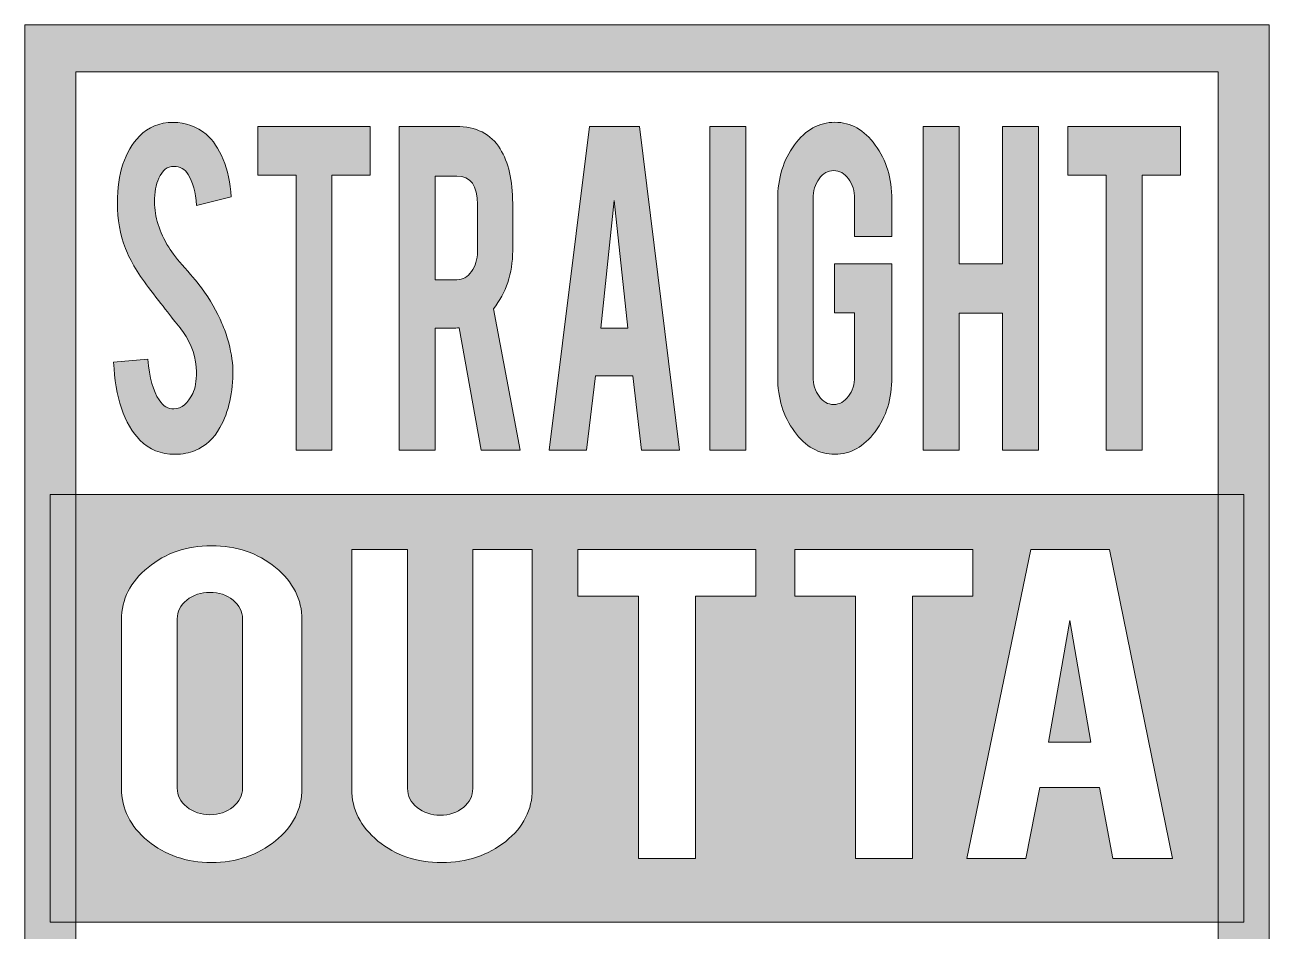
# Model space of a CAD drawing. Header units: inches. Extents: x 1 to 14, y -16.8 to -1.2.
# Drawn here: x 1.64 to 13.36, y -9.77 to -1.23 of the extents above; entities that cross this region are included whole.
import ezdxf

# ---------------------------------------------------------------- set-up
doc = ezdxf.new("R2010")
doc.units = ezdxf.units.IN
doc.header["$MEASUREMENT"] = 0
doc.layers.add('Layer 1', color=7, linetype='Continuous')

# ---------------------------------------------------------------- blocks, each defined once
blk = doc.blocks.new('block 13')
at = {"layer": 'Layer 1', "true_color": 0xe6e6e6}
h = blk.add_hatch(color=254, dxfattribs=at)
h.dxf.hatch_style = 2
edge = h.paths.add_edge_path()
edge.add_spline(control_points=[(3.597, -4.478), (3.599, -4.692), (3.559, -4.873), (3.475, -5.024), (3.419, -5.127), (3.341, -5.199), (3.241, -5.24), (3.187, -5.263), (3.124, -5.275), (3.052, -5.275), (2.918, -5.275), (2.808, -5.23), (2.721, -5.141), (2.648, -5.068), (2.59, -4.968), (2.547, -4.842), (2.505, -4.717), (2.48, -4.572), (2.473, -4.408), (2.473, -4.408), (2.796, -4.378), (2.796, -4.378), (2.811, -4.555), (2.846, -4.684), (2.901, -4.763), (2.941, -4.823), (2.988, -4.852), (3.041, -4.848), (3.115, -4.845), (3.174, -4.796), (3.219, -4.701), (3.242, -4.653), (3.253, -4.586), (3.253, -4.499), (3.253, -4.37), (3.211, -4.244), (3.126, -4.119), (3.058, -4.033), (2.957, -3.904), (2.823, -3.732), (2.71, -3.585), (2.631, -3.453), (2.585, -3.336), (2.534, -3.204), (2.509, -3.061), (2.509, -2.907), (2.509, -2.629), (2.578, -2.419), (2.716, -2.276), (2.8, -2.19), (2.906, -2.147), (3.032, -2.147), (3.153, -2.147), (3.257, -2.184), (3.344, -2.258), (3.41, -2.315), (3.464, -2.394), (3.505, -2.496), (3.547, -2.598), (3.572, -2.716), (3.581, -2.849), (3.581, -2.849), (3.255, -2.929), (3.255, -2.929), (3.245, -2.804), (3.219, -2.707), (3.175, -2.638), (3.144, -2.586), (3.099, -2.561), (3.041, -2.561), (2.979, -2.561), (2.931, -2.598), (2.899, -2.673), (2.872, -2.733), (2.859, -2.808), (2.859, -2.897), (2.859, -3.037), (2.903, -3.179), (2.992, -3.324), (3.026, -3.378), (3.077, -3.443), (3.143, -3.518), (3.222, -3.607), (3.275, -3.67), (3.3, -3.705), (3.384, -3.819), (3.448, -3.931), (3.494, -4.042), (3.516, -4.093), (3.533, -4.141), (3.546, -4.186), (3.578, -4.294), (3.595, -4.391), (3.597, -4.478)], knot_values=[0, 0, 0, 0, 1, 1, 1, 2, 2, 2, 3, 3, 3, 4, 4, 4, 5, 5, 5, 6, 6, 6, 7, 7, 7, 8, 8, 8, 9, 9, 9, 10, 10, 10, 11, 11, 11, 12, 12, 12, 13, 13, 13, 14, 14, 14, 15, 15, 15, 16, 16, 16, 17, 17, 17, 18, 18, 18, 19, 19, 19, 20, 20, 20, 21, 21, 21, 22, 22, 22, 23, 23, 23, 24, 24, 24, 25, 25, 25, 26, 26, 26, 27, 27, 27, 28, 28, 28, 29, 29, 29, 30, 30, 30, 31, 31, 31, 31], degree=3, periodic=1)
h = blk.add_hatch(color=254, dxfattribs=at)
h.dxf.hatch_style = 2
h.paths.add_polyline_path([(4.192, -2.644), (3.831, -2.644), (3.831, -2.184), (4.891, -2.184), (4.891, -2.644), (4.531, -2.644), (4.531, -5.237), (4.192, -5.237)])
h = blk.add_hatch(color=254, dxfattribs=at)
h.dxf.hatch_style = 2
edge = h.paths.add_edge_path()
edge.add_spline(control_points=[(5.7, -2.184), (5.889, -2.184), (6.028, -2.255), (6.116, -2.397), (6.194, -2.521), (6.234, -2.692), (6.234, -2.912), (6.234, -2.912), (6.234, -3.356), (6.234, -3.356), (6.234, -3.572), (6.173, -3.754), (6.052, -3.903), (6.052, -3.903), (6.304, -5.237), (6.304, -5.237), (6.304, -5.237), (5.937, -5.237), (5.937, -5.237), (5.937, -5.237), (5.73, -4.084), (5.73, -4.084), (5.72, -4.085), (5.71, -4.085), (5.699, -4.085), (5.699, -4.085), (5.504, -4.085), (5.504, -4.085), (5.504, -4.085), (5.504, -5.237), (5.504, -5.237), (5.504, -5.237), (5.164, -5.237), (5.164, -5.237), (5.164, -5.237), (5.164, -2.184), (5.164, -2.184), (5.164, -2.184), (5.7, -2.184), (5.7, -2.184)], knot_values=[0, 0, 0, 0, 1, 1, 1, 2, 2, 2, 3, 3, 3, 4, 4, 4, 5, 5, 5, 6, 6, 6, 7, 7, 7, 8, 8, 8, 9, 9, 9, 10, 10, 10, 11, 11, 11, 12, 12, 12, 13, 13, 13, 13], degree=3, periodic=1)
edge = h.paths.add_edge_path()
edge.add_spline(control_points=[(5.902, -2.92), (5.902, -2.743), (5.838, -2.654), (5.709, -2.654), (5.709, -2.654), (5.504, -2.654), (5.504, -2.654), (5.504, -2.654), (5.504, -3.63), (5.504, -3.63), (5.504, -3.63), (5.709, -3.63), (5.709, -3.63), (5.763, -3.63), (5.809, -3.604), (5.846, -3.552), (5.884, -3.5), (5.902, -3.438), (5.902, -3.366), (5.902, -3.366), (5.902, -2.92), (5.902, -2.92)], knot_values=[0, 0, 0, 0, 1, 1, 1, 2, 2, 2, 3, 3, 3, 4, 4, 4, 5, 5, 5, 6, 6, 6, 7, 7, 7, 7], degree=3, periodic=1)
h = blk.add_hatch(color=254, dxfattribs=at)
h.dxf.hatch_style = 2
h.paths.add_polyline_path([(7.014, -4.535), (6.931, -5.237), (6.577, -5.237), (6.959, -2.184), (7.428, -2.184), (7.805, -5.237), (7.449, -5.237), (7.368, -4.535)])
h.paths.add_polyline_path([(7.192, -2.884), (7.066, -4.087), (7.318, -4.087)])
h = blk.add_hatch(color=254, dxfattribs=at)
h.dxf.hatch_style = 2
h.paths.add_polyline_path([(8.431, -5.237), (8.091, -5.237), (8.091, -2.184), (8.431, -2.184)])
h = blk.add_hatch(color=254, dxfattribs=at)
h.dxf.hatch_style = 2
edge = h.paths.add_edge_path()
edge.add_spline(control_points=[(9.271, -5.275), (9.121, -5.275), (8.993, -5.204), (8.889, -5.061), (8.784, -4.918), (8.732, -4.747), (8.732, -4.547), (8.732, -4.547), (8.732, -2.875), (8.732, -2.875), (8.732, -2.673), (8.785, -2.501), (8.89, -2.359), (8.995, -2.217), (9.122, -2.146), (9.271, -2.146), (9.421, -2.146), (9.548, -2.217), (9.652, -2.36), (9.756, -2.503), (9.808, -2.674), (9.808, -2.875), (9.808, -2.875), (9.808, -3.223), (9.808, -3.223), (9.808, -3.223), (9.456, -3.223), (9.456, -3.223), (9.456, -3.223), (9.456, -2.867), (9.456, -2.867), (9.456, -2.793), (9.437, -2.731), (9.399, -2.679), (9.36, -2.627), (9.314, -2.601), (9.26, -2.601), (9.206, -2.601), (9.16, -2.627), (9.122, -2.679), (9.084, -2.731), (9.066, -2.793), (9.066, -2.867), (9.066, -2.867), (9.066, -4.542), (9.066, -4.542), (9.066, -4.616), (9.084, -4.678), (9.122, -4.729), (9.16, -4.781), (9.206, -4.806), (9.26, -4.806), (9.314, -4.806), (9.36, -4.781), (9.399, -4.729), (9.437, -4.678), (9.456, -4.616), (9.456, -4.542), (9.456, -4.542), (9.456, -3.941), (9.456, -3.941), (9.456, -3.941), (9.267, -3.941), (9.267, -3.941), (9.267, -3.941), (9.267, -3.481), (9.267, -3.481), (9.267, -3.481), (9.808, -3.481), (9.808, -3.481), (9.808, -3.481), (9.808, -4.547), (9.808, -4.547), (9.808, -4.75), (9.756, -4.922), (9.65, -5.063), (9.545, -5.204), (9.418, -5.275), (9.271, -5.275)], knot_values=[0, 0, 0, 0, 1, 1, 1, 2, 2, 2, 3, 3, 3, 4, 4, 4, 5, 5, 5, 6, 6, 6, 7, 7, 7, 8, 8, 8, 9, 9, 9, 10, 10, 10, 11, 11, 11, 12, 12, 12, 13, 13, 13, 14, 14, 14, 15, 15, 15, 16, 16, 16, 17, 17, 17, 18, 18, 18, 19, 19, 19, 20, 20, 20, 21, 21, 21, 22, 22, 22, 23, 23, 23, 24, 24, 24, 25, 25, 25, 26, 26, 26, 26], degree=3, periodic=1)
h = blk.add_hatch(color=254, dxfattribs=at)
h.dxf.hatch_style = 2
h.paths.add_polyline_path([(10.443, -3.945), (10.443, -5.237), (10.103, -5.237), (10.103, -2.184), (10.443, -2.184), (10.443, -3.481), (10.851, -3.481), (10.851, -2.184), (11.19, -2.184), (11.19, -5.237), (10.851, -5.237), (10.851, -3.945)])
h = blk.add_hatch(color=254, dxfattribs=at)
h.dxf.hatch_style = 2
h.paths.add_polyline_path([(11.827, -2.644), (11.466, -2.644), (11.466, -2.184), (12.527, -2.184), (12.527, -2.644), (12.167, -2.644), (12.167, -5.237), (11.827, -5.237)])
at = {"layer": 'Layer 1', "lineweight": 0}
for points in [[(4.192, -2.644), (3.831, -2.644), (3.831, -2.184), (4.891, -2.184), (4.891, -2.644), (4.531, -2.644), (4.531, -5.237), (4.192, -5.237), (4.192, -2.644)], [(7.014, -4.535), (6.931, -5.237), (6.577, -5.237), (6.959, -2.184), (7.428, -2.184), (7.805, -5.237), (7.449, -5.237), (7.368, -4.535), (7.014, -4.535)], [(8.431, -5.237), (8.091, -5.237), (8.091, -2.184), (8.431, -2.184), (8.431, -5.237)], [(10.443, -3.945), (10.443, -5.237), (10.103, -5.237), (10.103, -2.184), (10.443, -2.184), (10.443, -3.481), (10.851, -3.481), (10.851, -2.184), (11.19, -2.184), (11.19, -5.237), (10.851, -5.237), (10.851, -3.945), (10.443, -3.945)], [(11.827, -2.644), (11.466, -2.644), (11.466, -2.184), (12.527, -2.184), (12.527, -2.644), (12.167, -2.644), (12.167, -5.237), (11.827, -5.237), (11.827, -2.644)], [(7.192, -2.884), (7.066, -4.087), (7.318, -4.087), (7.192, -2.884)]]:
    blk.add_lwpolyline(points, dxfattribs=at)
for points, knots in [([(3.597, -4.478), (3.599, -4.692), (3.559, -4.873), (3.475, -5.024), (3.419, -5.127), (3.341, -5.199), (3.241, -5.24), (3.187, -5.263), (3.124, -5.275), (3.052, -5.275), (2.918, -5.275), (2.808, -5.23), (2.721, -5.141), (2.648, -5.068), (2.59, -4.968), (2.547, -4.842), (2.505, -4.717), (2.48, -4.572), (2.473, -4.408), (2.473, -4.408), (2.796, -4.378), (2.796, -4.378), (2.811, -4.555), (2.846, -4.684), (2.901, -4.763), (2.941, -4.823), (2.988, -4.852), (3.041, -4.848), (3.115, -4.845), (3.174, -4.796), (3.219, -4.701), (3.242, -4.653), (3.253, -4.586), (3.253, -4.499), (3.253, -4.37), (3.211, -4.244), (3.126, -4.119), (3.058, -4.033), (2.957, -3.904), (2.823, -3.732), (2.71, -3.585), (2.631, -3.453), (2.585, -3.336), (2.534, -3.204), (2.509, -3.061), (2.509, -2.907), (2.509, -2.629), (2.578, -2.419), (2.716, -2.276), (2.8, -2.19), (2.906, -2.147), (3.032, -2.147), (3.153, -2.147), (3.257, -2.184), (3.344, -2.258), (3.41, -2.315), (3.464, -2.394), (3.505, -2.496), (3.547, -2.598), (3.572, -2.716), (3.581, -2.849), (3.581, -2.849), (3.255, -2.929), (3.255, -2.929), (3.245, -2.804), (3.219, -2.707), (3.175, -2.638), (3.144, -2.586), (3.099, -2.561), (3.041, -2.561), (2.979, -2.561), (2.931, -2.598), (2.899, -2.673), (2.872, -2.733), (2.859, -2.808), (2.859, -2.897), (2.859, -3.037), (2.903, -3.179), (2.992, -3.324), (3.026, -3.378), (3.077, -3.443), (3.143, -3.518), (3.222, -3.607), (3.275, -3.67), (3.3, -3.705), (3.384, -3.819), (3.448, -3.931), (3.494, -4.042), (3.516, -4.093), (3.533, -4.141), (3.546, -4.186), (3.578, -4.294), (3.595, -4.391), (3.597, -4.478)], [0, 0, 0, 0, 1, 1, 1, 2, 2, 2, 3, 3, 3, 4, 4, 4, 5, 5, 5, 6, 6, 6, 7, 7, 7, 8, 8, 8, 9, 9, 9, 10, 10, 10, 11, 11, 11, 12, 12, 12, 13, 13, 13, 14, 14, 14, 15, 15, 15, 16, 16, 16, 17, 17, 17, 18, 18, 18, 19, 19, 19, 20, 20, 20, 21, 21, 21, 22, 22, 22, 23, 23, 23, 24, 24, 24, 25, 25, 25, 26, 26, 26, 27, 27, 27, 28, 28, 28, 29, 29, 29, 30, 30, 30, 31, 31, 31, 31]), ([(5.7, -2.184), (5.889, -2.184), (6.028, -2.255), (6.116, -2.397), (6.194, -2.521), (6.234, -2.692), (6.234, -2.912), (6.234, -2.912), (6.234, -3.356), (6.234, -3.356), (6.234, -3.572), (6.173, -3.754), (6.052, -3.903), (6.052, -3.903), (6.304, -5.237), (6.304, -5.237), (6.304, -5.237), (5.937, -5.237), (5.937, -5.237), (5.937, -5.237), (5.73, -4.084), (5.73, -4.084), (5.72, -4.085), (5.71, -4.085), (5.699, -4.085), (5.699, -4.085), (5.504, -4.085), (5.504, -4.085), (5.504, -4.085), (5.504, -5.237), (5.504, -5.237), (5.504, -5.237), (5.164, -5.237), (5.164, -5.237), (5.164, -5.237), (5.164, -2.184), (5.164, -2.184), (5.164, -2.184), (5.7, -2.184), (5.7, -2.184)], [0, 0, 0, 0, 1, 1, 1, 2, 2, 2, 3, 3, 3, 4, 4, 4, 5, 5, 5, 6, 6, 6, 7, 7, 7, 8, 8, 8, 9, 9, 9, 10, 10, 10, 11, 11, 11, 12, 12, 12, 13, 13, 13, 13]), ([(9.271, -5.275), (9.121, -5.275), (8.993, -5.204), (8.889, -5.061), (8.784, -4.918), (8.732, -4.747), (8.732, -4.547), (8.732, -4.547), (8.732, -2.875), (8.732, -2.875), (8.732, -2.673), (8.785, -2.501), (8.89, -2.359), (8.995, -2.217), (9.122, -2.146), (9.271, -2.146), (9.421, -2.146), (9.548, -2.217), (9.652, -2.36), (9.756, -2.503), (9.808, -2.674), (9.808, -2.875), (9.808, -2.875), (9.808, -3.223), (9.808, -3.223), (9.808, -3.223), (9.456, -3.223), (9.456, -3.223), (9.456, -3.223), (9.456, -2.867), (9.456, -2.867), (9.456, -2.793), (9.437, -2.731), (9.399, -2.679), (9.36, -2.627), (9.314, -2.601), (9.26, -2.601), (9.206, -2.601), (9.16, -2.627), (9.122, -2.679), (9.084, -2.731), (9.066, -2.793), (9.066, -2.867), (9.066, -2.867), (9.066, -4.542), (9.066, -4.542), (9.066, -4.616), (9.084, -4.678), (9.122, -4.729), (9.16, -4.781), (9.206, -4.806), (9.26, -4.806), (9.314, -4.806), (9.36, -4.781), (9.399, -4.729), (9.437, -4.678), (9.456, -4.616), (9.456, -4.542), (9.456, -4.542), (9.456, -3.941), (9.456, -3.941), (9.456, -3.941), (9.267, -3.941), (9.267, -3.941), (9.267, -3.941), (9.267, -3.481), (9.267, -3.481), (9.267, -3.481), (9.808, -3.481), (9.808, -3.481), (9.808, -3.481), (9.808, -4.547), (9.808, -4.547), (9.808, -4.75), (9.756, -4.922), (9.65, -5.063), (9.545, -5.204), (9.418, -5.275), (9.271, -5.275)], [0, 0, 0, 0, 1, 1, 1, 2, 2, 2, 3, 3, 3, 4, 4, 4, 5, 5, 5, 6, 6, 6, 7, 7, 7, 8, 8, 8, 9, 9, 9, 10, 10, 10, 11, 11, 11, 12, 12, 12, 13, 13, 13, 14, 14, 14, 15, 15, 15, 16, 16, 16, 17, 17, 17, 18, 18, 18, 19, 19, 19, 20, 20, 20, 21, 21, 21, 22, 22, 22, 23, 23, 23, 24, 24, 24, 25, 25, 25, 26, 26, 26, 26]), ([(5.902, -2.92), (5.902, -2.743), (5.838, -2.654), (5.709, -2.654), (5.709, -2.654), (5.504, -2.654), (5.504, -2.654), (5.504, -2.654), (5.504, -3.63), (5.504, -3.63), (5.504, -3.63), (5.709, -3.63), (5.709, -3.63), (5.763, -3.63), (5.809, -3.604), (5.846, -3.552), (5.884, -3.5), (5.902, -3.438), (5.902, -3.366), (5.902, -3.366), (5.902, -2.92), (5.902, -2.92)], [0, 0, 0, 0, 1, 1, 1, 2, 2, 2, 3, 3, 3, 4, 4, 4, 5, 5, 5, 6, 6, 6, 7, 7, 7, 7])]:
    blk.add_open_spline(points, degree=3, knots=knots, dxfattribs=at)
blk = doc.blocks.new('block 15')
at = {"layer": 'Layer 1', "true_color": 0xff0000}
h = blk.add_hatch(color=1, dxfattribs=at)
h.dxf.hatch_style = 2
h.paths.add_polyline_path([(13.363, -14.11), (1.637, -14.11), (1.637, -1.228), (13.363, -1.228)])
h.paths.add_polyline_path([(2.116, -13.668), (12.884, -13.668), (12.884, -1.669), (2.116, -1.669)])
at = {"layer": 'Layer 1', "lineweight": 0}
for points in [[(13.363, -14.11), (1.637, -14.11), (1.637, -1.228), (13.363, -1.228), (13.363, -14.11)], [(2.116, -13.668), (12.884, -13.668), (12.884, -1.669), (2.116, -1.669), (2.116, -13.668)]]:
    blk.add_lwpolyline(points, dxfattribs=at)
blk = doc.blocks.new('block 17')
at = {"layer": 'Layer 1', "lineweight": 0}
for points in [[(1.876, -5.653), (1.876, -9.685), (13.124, -9.685), (13.124, -5.653), (1.876, -5.653)], [(8.525, -6.612), (7.956, -6.612), (7.956, -9.086), (7.419, -9.086), (7.419, -6.612), (6.848, -6.612), (6.848, -6.173), (8.525, -6.173), (8.525, -6.612)], [(10.002, -9.086), (9.464, -9.086), (9.464, -6.612), (8.894, -6.612), (8.894, -6.173), (10.57, -6.173), (10.57, -6.612), (10.002, -6.612), (10.002, -9.086)], [(11.891, -9.086), (11.764, -8.417), (11.203, -8.417), (11.072, -9.086), (10.513, -9.086), (11.117, -6.173), (11.858, -6.173), (12.453, -9.086), (11.891, -9.086)]]:
    blk.add_lwpolyline(points, dxfattribs=at)
for points, knots in [([(4.248, -8.425), (4.248, -8.619), (4.165, -8.784), (3.998, -8.92), (3.831, -9.055), (3.63, -9.123), (3.394, -9.123), (3.159, -9.123), (2.958, -9.055), (2.794, -8.919), (2.629, -8.782), (2.547, -8.618), (2.547, -8.425), (2.547, -8.425), (2.547, -6.836), (2.547, -6.836), (2.547, -6.642), (2.63, -6.477), (2.797, -6.342), (2.963, -6.206), (3.163, -6.138), (3.394, -6.138), (3.632, -6.138), (3.833, -6.206), (3.999, -6.342), (4.165, -6.479), (4.248, -6.643), (4.248, -6.836), (4.248, -6.836), (4.248, -8.425), (4.248, -8.425)], [0, 0, 0, 0, 1, 1, 1, 2, 2, 2, 3, 3, 3, 4, 4, 4, 5, 5, 5, 6, 6, 6, 7, 7, 7, 8, 8, 8, 9, 9, 9, 10, 10, 10, 10]), ([(6.419, -8.432), (6.419, -8.626), (6.335, -8.79), (6.169, -8.924), (6.002, -9.057), (5.801, -9.123), (5.565, -9.123), (5.329, -9.123), (5.129, -9.056), (4.964, -8.921), (4.799, -8.786), (4.717, -8.623), (4.717, -8.432), (4.717, -8.432), (4.717, -6.173), (4.717, -6.173), (4.717, -6.173), (5.243, -6.173), (5.243, -6.173), (5.243, -6.173), (5.243, -8.427), (5.243, -8.427), (5.243, -8.496), (5.273, -8.555), (5.333, -8.604), (5.394, -8.653), (5.467, -8.678), (5.551, -8.678), (5.637, -8.678), (5.71, -8.653), (5.769, -8.604), (5.828, -8.555), (5.858, -8.496), (5.858, -8.427), (5.858, -8.427), (5.858, -6.173), (5.858, -6.173), (5.858, -6.173), (6.419, -6.173), (6.419, -6.173), (6.419, -6.173), (6.419, -8.432), (6.419, -8.432)], [0, 0, 0, 0, 1, 1, 1, 2, 2, 2, 3, 3, 3, 4, 4, 4, 5, 5, 5, 6, 6, 6, 7, 7, 7, 8, 8, 8, 9, 9, 9, 10, 10, 10, 11, 11, 11, 12, 12, 12, 13, 13, 13, 14, 14, 14, 14])]:
    blk.add_open_spline(points, degree=3, knots=knots, dxfattribs=at)
blk = doc.blocks.new('block 16')
at = {"layer": 'Layer 1', "true_color": 0xff0000}
h = blk.add_hatch(color=1, dxfattribs=at)
h.dxf.hatch_style = 2
edge = h.paths.add_edge_path()
edge.add_spline(control_points=[(3.599, -6.65), (3.539, -6.601), (3.467, -6.577), (3.381, -6.577), (3.296, -6.577), (3.224, -6.601), (3.163, -6.65), (3.102, -6.698), (3.072, -6.758), (3.072, -6.828), (3.072, -6.828), (3.072, -8.422), (3.072, -8.422), (3.072, -8.491), (3.102, -8.55), (3.163, -8.599), (3.224, -8.648), (3.296, -8.673), (3.381, -8.673), (3.467, -8.673), (3.539, -8.648), (3.599, -8.599), (3.658, -8.55), (3.688, -8.491), (3.688, -8.422), (3.688, -8.422), (3.688, -6.828), (3.688, -6.828), (3.688, -6.758), (3.658, -6.698), (3.599, -6.65)], knot_values=[0, 0, 0, 0, 1, 1, 1, 2, 2, 2, 3, 3, 3, 4, 4, 4, 5, 5, 5, 6, 6, 6, 7, 7, 7, 8, 8, 8, 9, 9, 9, 10, 10, 10, 10], degree=3, periodic=1)
h.paths.add_polyline_path([(11.285, -7.989), (11.684, -7.989), (11.484, -6.841)])
h.paths.add_polyline_path([(1.876, -5.653), (1.876, -9.685), (13.124, -9.685), (13.124, -5.653)])
edge = h.paths.add_edge_path()
edge.add_spline(control_points=[(4.248, -8.425), (4.248, -8.619), (4.165, -8.784), (3.998, -8.92), (3.831, -9.055), (3.63, -9.123), (3.394, -9.123), (3.159, -9.123), (2.958, -9.055), (2.794, -8.919), (2.629, -8.782), (2.547, -8.618), (2.547, -8.425), (2.547, -8.425), (2.547, -6.836), (2.547, -6.836), (2.547, -6.642), (2.63, -6.477), (2.797, -6.342), (2.963, -6.206), (3.163, -6.138), (3.394, -6.138), (3.632, -6.138), (3.833, -6.206), (3.999, -6.342), (4.165, -6.479), (4.248, -6.643), (4.248, -6.836), (4.248, -6.836), (4.248, -8.425), (4.248, -8.425)], knot_values=[0, 0, 0, 0, 1, 1, 1, 2, 2, 2, 3, 3, 3, 4, 4, 4, 5, 5, 5, 6, 6, 6, 7, 7, 7, 8, 8, 8, 9, 9, 9, 10, 10, 10, 10], degree=3, periodic=1)
edge = h.paths.add_edge_path()
edge.add_spline(control_points=[(6.419, -8.432), (6.419, -8.626), (6.335, -8.79), (6.169, -8.924), (6.002, -9.057), (5.801, -9.123), (5.565, -9.123), (5.329, -9.123), (5.129, -9.056), (4.964, -8.921), (4.799, -8.786), (4.717, -8.623), (4.717, -8.432), (4.717, -8.432), (4.717, -6.173), (4.717, -6.173), (4.717, -6.173), (5.243, -6.173), (5.243, -6.173), (5.243, -6.173), (5.243, -8.427), (5.243, -8.427), (5.243, -8.496), (5.273, -8.555), (5.333, -8.604), (5.394, -8.653), (5.467, -8.678), (5.551, -8.678), (5.637, -8.678), (5.71, -8.653), (5.769, -8.604), (5.828, -8.555), (5.858, -8.496), (5.858, -8.427), (5.858, -8.427), (5.858, -6.173), (5.858, -6.173), (5.858, -6.173), (6.419, -6.173), (6.419, -6.173), (6.419, -6.173), (6.419, -8.432), (6.419, -8.432)], knot_values=[0, 0, 0, 0, 1, 1, 1, 2, 2, 2, 3, 3, 3, 4, 4, 4, 5, 5, 5, 6, 6, 6, 7, 7, 7, 8, 8, 8, 9, 9, 9, 10, 10, 10, 11, 11, 11, 12, 12, 12, 13, 13, 13, 14, 14, 14, 14], degree=3, periodic=1)
h.paths.add_polyline_path([(8.525, -6.612), (7.956, -6.612), (7.956, -9.086), (7.419, -9.086), (7.419, -6.612), (6.848, -6.612), (6.848, -6.173), (8.525, -6.173)])
h.paths.add_polyline_path([(10.002, -9.086), (9.464, -9.086), (9.464, -6.612), (8.894, -6.612), (8.894, -6.173), (10.57, -6.173), (10.57, -6.612), (10.002, -6.612)])
h.paths.add_polyline_path([(11.891, -9.086), (11.764, -8.417), (11.203, -8.417), (11.072, -9.086), (10.513, -9.086), (11.117, -6.173), (11.858, -6.173), (12.453, -9.086)])
at = {"layer": 'Layer 1', "lineweight": 0}
blk.add_lwpolyline([(11.285, -7.989), (11.684, -7.989), (11.484, -6.841), (11.285, -7.989)], dxfattribs=at)
blk.add_open_spline([(3.599, -6.65), (3.539, -6.601), (3.467, -6.577), (3.381, -6.577), (3.296, -6.577), (3.224, -6.601), (3.163, -6.65), (3.102, -6.698), (3.072, -6.758), (3.072, -6.828), (3.072, -6.828), (3.072, -8.422), (3.072, -8.422), (3.072, -8.491), (3.102, -8.55), (3.163, -8.599), (3.224, -8.648), (3.296, -8.673), (3.381, -8.673), (3.467, -8.673), (3.539, -8.648), (3.599, -8.599), (3.658, -8.55), (3.688, -8.491), (3.688, -8.422), (3.688, -8.422), (3.688, -6.828), (3.688, -6.828), (3.688, -6.758), (3.658, -6.698), (3.599, -6.65)], degree=3, knots=[0, 0, 0, 0, 1, 1, 1, 2, 2, 2, 3, 3, 3, 4, 4, 4, 5, 5, 5, 6, 6, 6, 7, 7, 7, 8, 8, 8, 9, 9, 9, 10, 10, 10, 10], dxfattribs=at)
at = {"layer": 'Layer 1'}
blk.add_blockref('block 17', (0, 0), dxfattribs=at)
blk = doc.blocks.new('block 2')
at = {"layer": 'Layer 1'}
for name in ['block 15', 'block 13', 'block 16']:
    blk.add_blockref(name, (0, 0), dxfattribs=at)

msp = doc.modelspace()

# ---------------------------------------------------------------- block references
at = {"layer": 'Layer 1'}
msp.add_blockref('block 2', (0, 0), dxfattribs=at)

doc.saveas('drawing.dxf')
